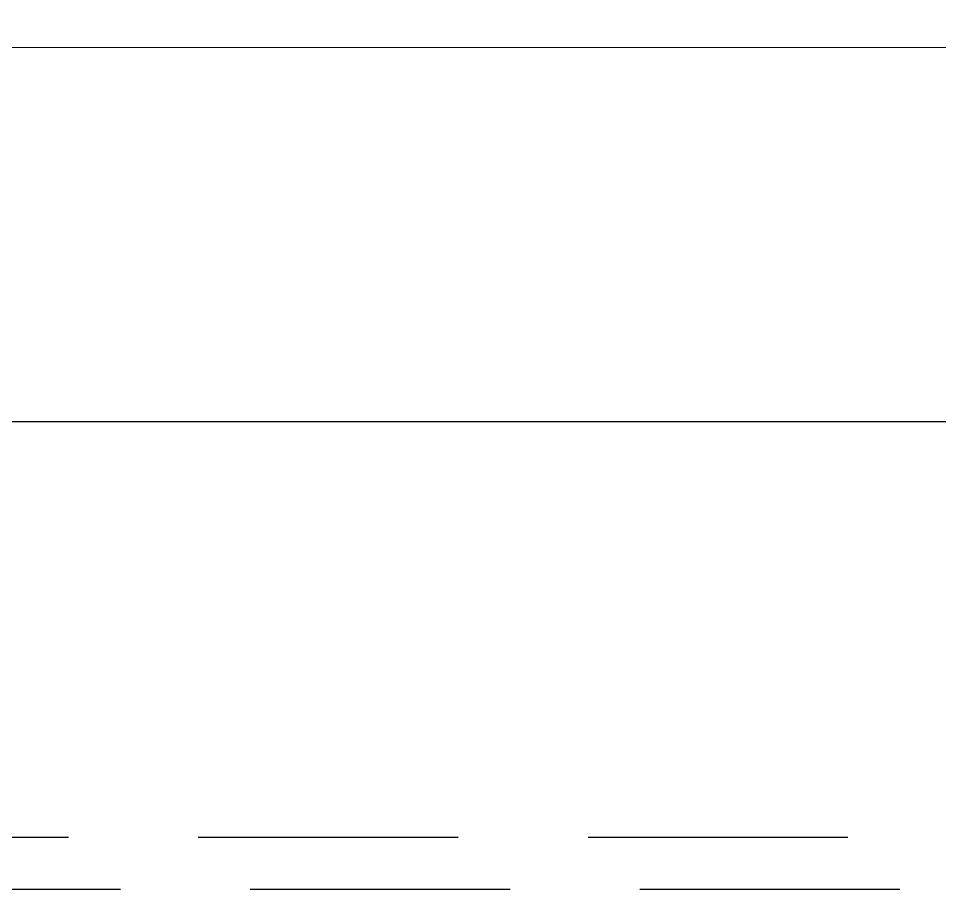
# Model space of a CAD drawing. Header units: metres. Extents: x -22 to 564, y 0 to 143.
# Drawn here: x 130.516 to 131.403, y 32.715 to 33.553 of the extents above; entities that cross this region are included whole.
import ezdxf
from ezdxf.enums import TextEntityAlignment as Align

# ---------------------------------------------------------------- set-up
doc = ezdxf.new("R2010")
doc.units = ezdxf.units.M
doc.linetypes.add('XREF 1N NEURO-ONCOLOGIA$0$DASHED2', pattern=[0.375, 0.25, -0.125])
doc.layers.add('XREF 1N NEURO-ONCOLOGIA$0$HERRERIAS', color=1, linetype='Continuous', lineweight=18)
for name, color, linetype in [('XREF 1N NEURO-ONCOLOGIA$0$LAMINA MULTIPERFORADA', 9, 'Continuous'), ('XREF 1N NEURO-ONCOLOGIA$0$MUROS BAJOS', 2, 'Continuous'), ('XREF 1N NEURO-ONCOLOGIA$0$TEX-MOB', 4, 'Continuous')]:
    doc.layers.add(name, color=color, linetype=linetype)
doc.styles.add('XREF 1N NEURO-ONCOLOGIA$0$HANDLET', font='romans.shx')

# ---------------------------------------------------------------- blocks, each defined once
blk = doc.blocks.new('XREF 1N NEURO-ONCOLOGIA')
at = {"layer": 'XREF 1N NEURO-ONCOLOGIA$0$HERRERIAS'}
blk.add_line((0.07393, 12.23765, 0), (0.07393, 14.63765, 0), dxfattribs=at)
at = {"layer": 'XREF 1N NEURO-ONCOLOGIA$0$LAMINA MULTIPERFORADA', "linetype": 'XREF 1N NEURO-ONCOLOGIA$0$DASHED2'}
for points in [[(17.03644, 51.20765), (17.03644, 26.85796), (22.33396, 26.85776), (22.33396, -3.07235), (-0.73607, -3.07235), (-0.73607, 52.16765), (10.05703, 52.16765)], [(16.98644, 51.20765), (16.98644, 26.80796), (22.28396, 26.80776), (22.28396, -3.02235), (-0.68607, -3.02235), (-0.68607, 52.11765), (10.05703, 52.11765)]]:
    blk.add_lwpolyline(points, dxfattribs=at)
at = {"layer": 'XREF 1N NEURO-ONCOLOGIA$0$MUROS BAJOS'}
blk.add_line((-0.28607, 12.23765), (-0.28607, 14.63765), dxfattribs=at)
at = {"layer": 'XREF 1N NEURO-ONCOLOGIA$0$TEX-MOB', "style": 'XREF 1N NEURO-ONCOLOGIA$0$HANDLET'}
for p in [(1.70002, 4.58473, 0), (1.70735, 2.01378, 0)]:
    blk.add_attdef('234', text='', height=0.075, rotation=180, dxfattribs=at).set_placement(p, align=Align.MIDDLE_CENTER)

msp = doc.modelspace()

# ---------------------------------------------------------------- block references
at = {"rotation": 90}
msp.add_blockref('XREF 1N NEURO-ONCOLOGIA', (144.41686, 33.45112), dxfattribs=at)

doc.saveas('drawing.dxf')
